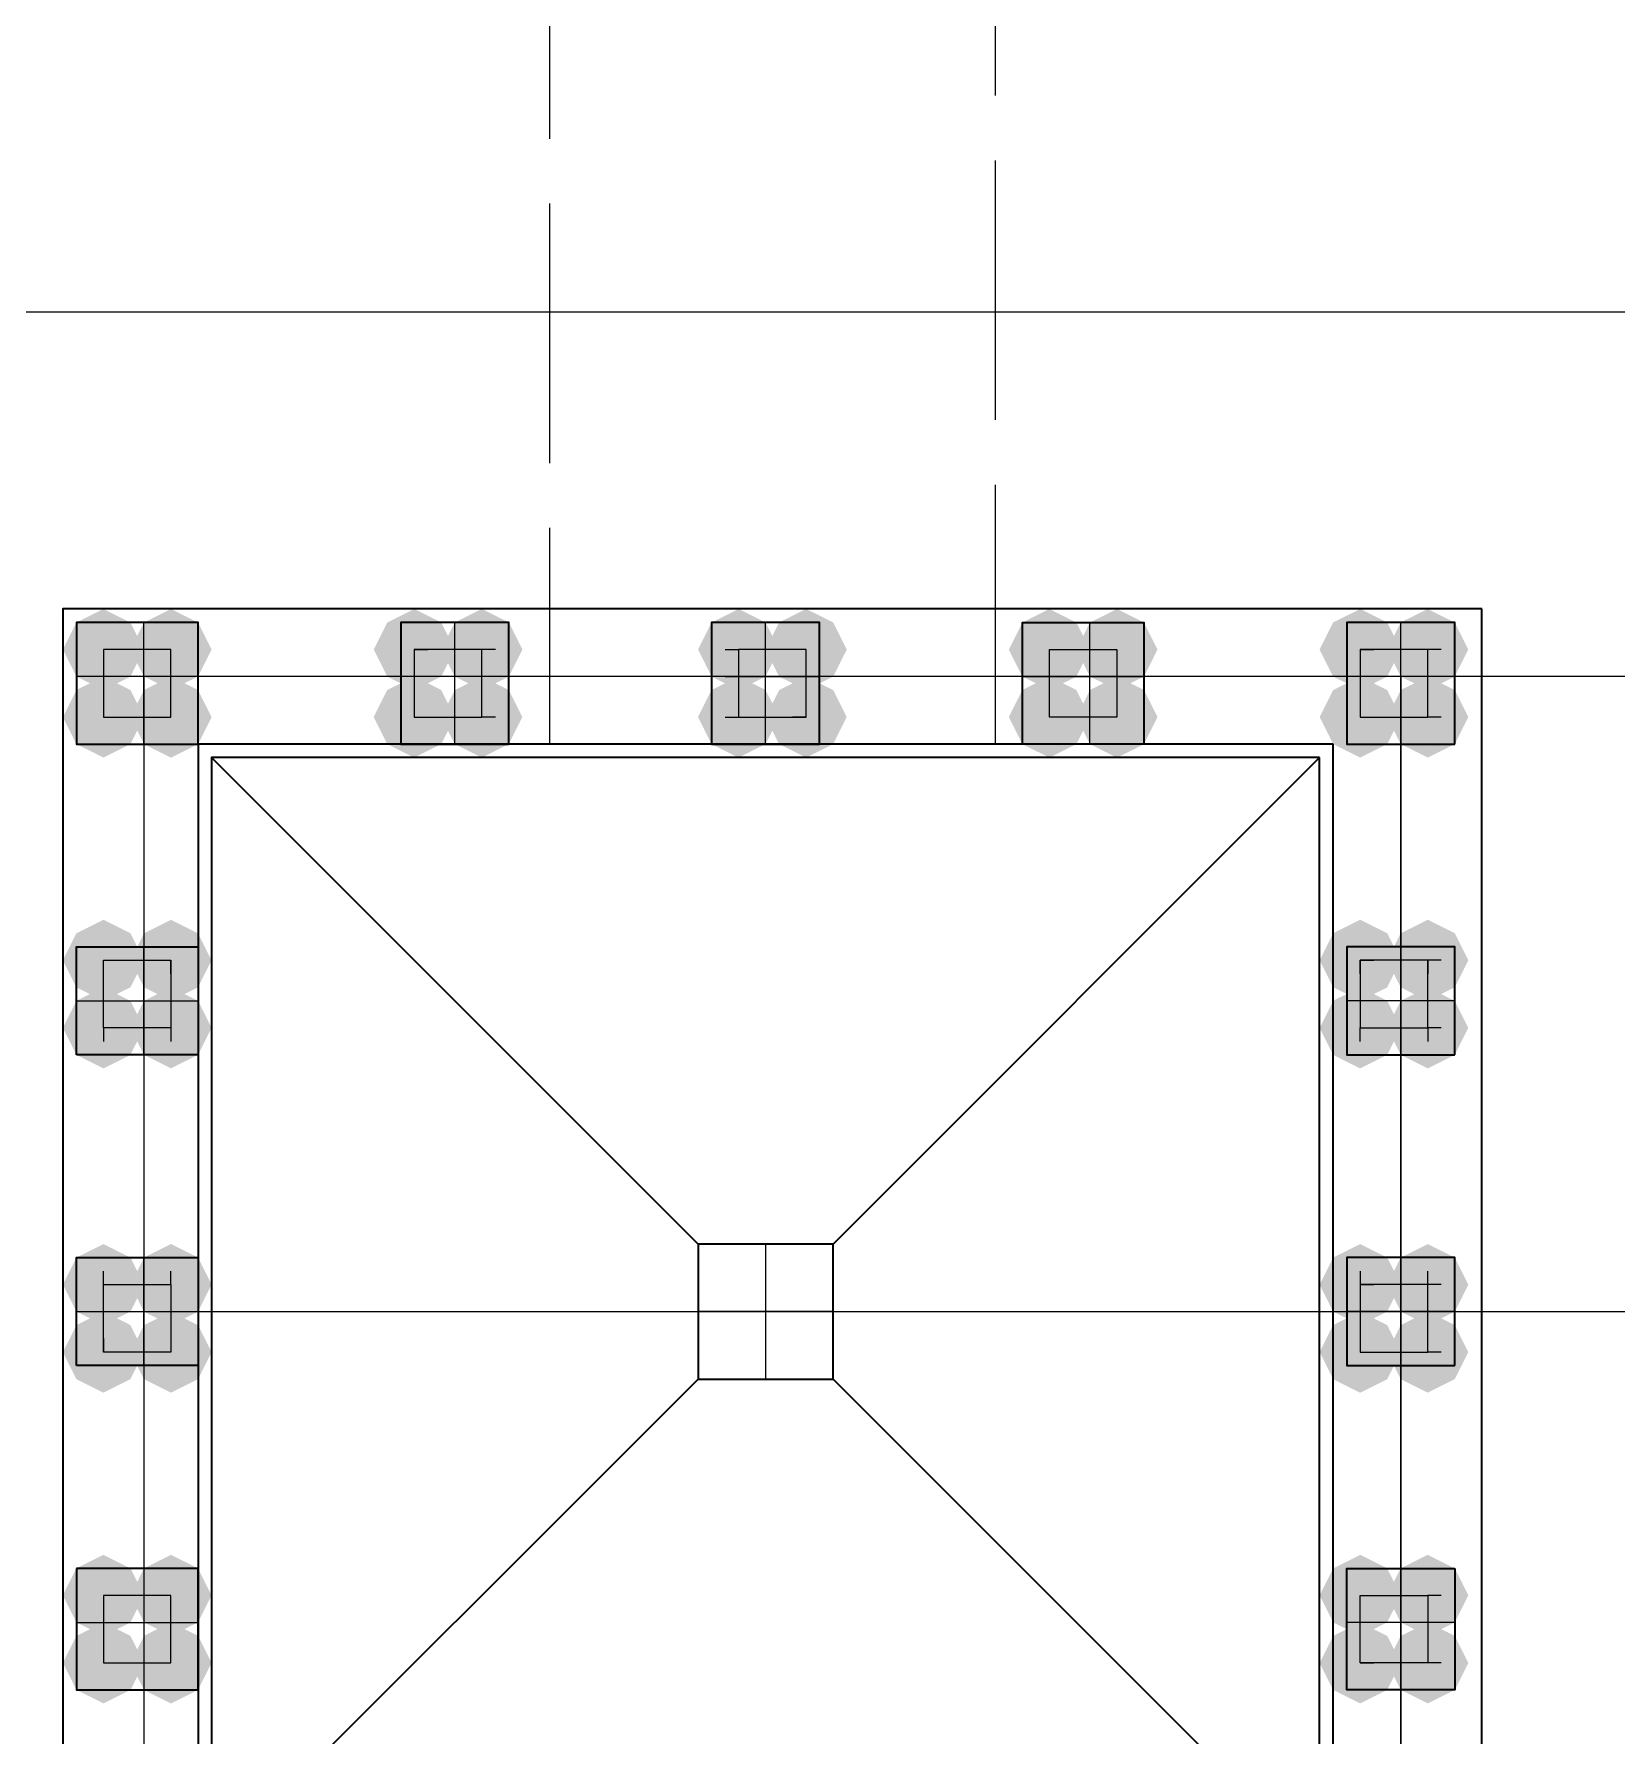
# Model space of a CAD drawing. Header units: millimetres. Extents: x 2315 to 4619, y 1334 to 1897.
# Drawn here: x 3741.71 to 3748.86, y 1523.77 to 1531.47 of the extents above; entities that cross this region are included whole.
import ezdxf

# ---------------------------------------------------------------- set-up
doc = ezdxf.new("R2010")
doc.units = ezdxf.units.MM
doc.linetypes.add('PDF_IMPORT', pattern=[1, 0.8, -0.2])
for name, color, linetype in [('PDF_中心线层', 1, 'Continuous'), ('PDF_粗实线层', 7, 'Continuous'), ('PDF_细实线层', 7, 'Continuous'), ('PDF_虚线层', 6, 'Continuous')]:
    doc.layers.add(name, color=color, linetype=linetype)
doc.layers.add('PDF_转运站初步方案', color=7, linetype='Continuous', true_color=0x00b85c)

msp = doc.modelspace()

# ---------------------------------------------------------------- hatches: boundary and pattern name
at = {"layer": 'PDF_中心线层', "transparency": 33554559}
for points in [[(3742.0224, 1528.7471), (3741.9613, 1528.7471), (3741.9613, 1528.686), (3742.0224, 1528.6249), (3742.0835, 1528.686), (3742.0835, 1528.7471)], [(3742.0224, 1528.7471), (3741.9613, 1528.7471), (3741.9613, 1528.686), (3742.0224, 1528.6249), (3742.0835, 1528.686), (3742.0835, 1528.7471)], [(3742.3278, 1528.7471), (3742.2667, 1528.7471), (3742.2667, 1528.686), (3742.3278, 1528.6249), (3742.3889, 1528.686), (3742.3889, 1528.7471)], [(3742.3278, 1528.7471), (3742.2667, 1528.7471), (3742.2667, 1528.686), (3742.3278, 1528.6249), (3742.3889, 1528.686), (3742.3889, 1528.7471)], [(3743.4273, 1528.7471), (3743.3662, 1528.7471), (3743.3662, 1528.686), (3743.4273, 1528.6249), (3743.4884, 1528.686), (3743.4884, 1528.7471)], [(3743.7327, 1528.7471), (3743.6716, 1528.7471), (3743.6716, 1528.686), (3743.7327, 1528.6249), (3743.7938, 1528.686), (3743.7938, 1528.7471)], [(3744.8932, 1528.7471), (3744.8321, 1528.7471), (3744.8321, 1528.686), (3744.8932, 1528.6249), (3744.9543, 1528.686), (3744.9543, 1528.7471)], [(3745.1986, 1528.7471), (3745.1375, 1528.7471), (3745.1375, 1528.686), (3745.1986, 1528.6249), (3745.2597, 1528.686), (3745.2597, 1528.7471)], [(3746.2981, 1528.7471), (3746.237, 1528.7471), (3746.237, 1528.686), (3746.2981, 1528.6249), (3746.3592, 1528.686), (3746.3592, 1528.7471)], [(3746.2981, 1528.7471), (3746.237, 1528.7471), (3746.237, 1528.686), (3746.2981, 1528.6249), (3746.3592, 1528.686), (3746.3592, 1528.7471)], [(3746.6035, 1528.7471), (3746.5424, 1528.7471), (3746.5424, 1528.686), (3746.6035, 1528.6249), (3746.6646, 1528.686), (3746.6646, 1528.7471)], [(3746.6035, 1528.7471), (3746.5424, 1528.7471), (3746.5424, 1528.686), (3746.6035, 1528.6249), (3746.6646, 1528.686), (3746.6646, 1528.7471)], [(3747.703, 1528.7471), (3747.6419, 1528.7471), (3747.6419, 1528.686), (3747.703, 1528.6249), (3747.764, 1528.686), (3747.764, 1528.7471)], [(3748.0084, 1528.7471), (3747.9473, 1528.7471), (3747.9473, 1528.686), (3748.0084, 1528.6249), (3748.0694, 1528.686), (3748.0694, 1528.7471)], [(3742.0224, 1528.4417), (3741.9613, 1528.4417), (3741.9613, 1528.3806), (3742.0224, 1528.3195), (3742.0835, 1528.3806), (3742.0835, 1528.4417)], [(3742.0224, 1528.4417), (3741.9613, 1528.4417), (3741.9613, 1528.3806), (3742.0224, 1528.3195), (3742.0835, 1528.3806), (3742.0835, 1528.4417)], [(3742.3278, 1528.4417), (3742.2667, 1528.4417), (3742.2667, 1528.3806), (3742.3278, 1528.3195), (3742.3889, 1528.3806), (3742.3889, 1528.4417)], [(3742.3278, 1528.4417), (3742.2667, 1528.4417), (3742.2667, 1528.3806), (3742.3278, 1528.3195), (3742.3889, 1528.3806), (3742.3889, 1528.4417)], [(3743.4273, 1528.4417), (3743.3662, 1528.4417), (3743.3662, 1528.3806), (3743.4273, 1528.3195), (3743.4884, 1528.3806), (3743.4884, 1528.4417)], [(3743.7327, 1528.4417), (3743.6716, 1528.4417), (3743.6716, 1528.3806), (3743.7327, 1528.3195), (3743.7938, 1528.3806), (3743.7938, 1528.4417)], [(3744.8932, 1528.4417), (3744.8321, 1528.4417), (3744.8321, 1528.3806), (3744.8932, 1528.3195), (3744.9543, 1528.3806), (3744.9543, 1528.4417)], [(3745.1986, 1528.4417), (3745.1375, 1528.4417), (3745.1375, 1528.3806), (3745.1986, 1528.3195), (3745.2597, 1528.3806), (3745.2597, 1528.4417)], [(3746.2981, 1528.4417), (3746.237, 1528.4417), (3746.237, 1528.3806), (3746.2981, 1528.3195), (3746.3592, 1528.3806), (3746.3592, 1528.4417)], [(3746.2981, 1528.4417), (3746.237, 1528.4417), (3746.237, 1528.3806), (3746.2981, 1528.3195), (3746.3592, 1528.3806), (3746.3592, 1528.4417)], [(3746.6035, 1528.4417), (3746.5424, 1528.4417), (3746.5424, 1528.3806), (3746.6035, 1528.3195), (3746.6646, 1528.3806), (3746.6646, 1528.4417)], [(3746.6035, 1528.4417), (3746.5424, 1528.4417), (3746.5424, 1528.3806), (3746.6035, 1528.3195), (3746.6646, 1528.3806), (3746.6646, 1528.4417)], [(3747.703, 1528.4417), (3747.6419, 1528.4417), (3747.6419, 1528.3806), (3747.703, 1528.3195), (3747.764, 1528.3806), (3747.764, 1528.4417)], [(3748.0084, 1528.4417), (3747.9473, 1528.4417), (3747.9473, 1528.3806), (3748.0084, 1528.3195), (3748.0694, 1528.3806), (3748.0694, 1528.4417)], [(3742.0224, 1527.3422), (3741.9613, 1527.3422), (3741.9613, 1527.2811), (3742.0224, 1527.2201), (3742.0835, 1527.2811), (3742.0835, 1527.3422)], [(3742.3278, 1527.3422), (3742.2667, 1527.3422), (3742.2667, 1527.2811), (3742.3278, 1527.2201), (3742.3889, 1527.2811), (3742.3889, 1527.3422)], [(3742.0224, 1527.0368), (3741.9613, 1527.0368), (3741.9613, 1526.9757), (3742.0224, 1526.9147), (3742.0835, 1526.9757), (3742.0835, 1527.0368)], [(3742.3278, 1527.0368), (3742.2667, 1527.0368), (3742.2667, 1526.9757), (3742.3278, 1526.9147), (3742.3889, 1526.9757), (3742.3889, 1527.0368)], [(3742.0224, 1525.8763), (3741.9613, 1525.8763), (3741.9613, 1525.8152), (3742.0224, 1525.7541), (3742.0835, 1525.8152), (3742.0835, 1525.8763)], [(3742.3278, 1525.8763), (3742.2667, 1525.8763), (3742.2667, 1525.8152), (3742.3278, 1525.7541), (3742.3889, 1525.8152), (3742.3889, 1525.8763)], [(3742.0224, 1525.5709), (3741.9613, 1525.5709), (3741.9613, 1525.5098), (3742.0224, 1525.4487), (3742.0835, 1525.5098), (3742.0835, 1525.5709)], [(3742.3278, 1525.5709), (3742.2667, 1525.5709), (3742.2667, 1525.5098), (3742.3278, 1525.4487), (3742.3889, 1525.5098), (3742.3889, 1525.5709)], [(3742.0224, 1524.4714), (3741.9613, 1524.4714), (3741.9613, 1524.4103), (3742.0224, 1524.3492), (3742.0835, 1524.4103), (3742.0835, 1524.4714)], [(3742.0224, 1524.4714), (3741.9613, 1524.4714), (3741.9613, 1524.4103), (3742.0224, 1524.3492), (3742.0835, 1524.4103), (3742.0835, 1524.4714)], [(3742.3278, 1524.4714), (3742.2667, 1524.4714), (3742.2667, 1524.4103), (3742.3278, 1524.3492), (3742.3889, 1524.4103), (3742.3889, 1524.4714)], [(3742.3278, 1524.4714), (3742.2667, 1524.4714), (3742.2667, 1524.4103), (3742.3278, 1524.3492), (3742.3889, 1524.4103), (3742.3889, 1524.4714)], [(3747.703, 1524.4714), (3747.6419, 1524.4714), (3747.6419, 1524.4103), (3747.703, 1524.3492), (3747.764, 1524.4103), (3747.764, 1524.4714)], [(3748.0084, 1524.4714), (3747.9473, 1524.4714), (3747.9473, 1524.4103), (3748.0084, 1524.3492), (3748.0694, 1524.4103), (3748.0694, 1524.4714)], [(3742.0224, 1524.166), (3741.9613, 1524.166), (3741.9613, 1524.1049), (3742.0224, 1524.0438), (3742.0835, 1524.1049), (3742.0835, 1524.166)], [(3742.0224, 1524.166), (3741.9613, 1524.166), (3741.9613, 1524.1049), (3742.0224, 1524.0438), (3742.0835, 1524.1049), (3742.0835, 1524.166)], [(3742.3278, 1524.166), (3742.2667, 1524.166), (3742.2667, 1524.1049), (3742.3278, 1524.0438), (3742.3889, 1524.1049), (3742.3889, 1524.166)], [(3742.3278, 1524.166), (3742.2667, 1524.166), (3742.2667, 1524.1049), (3742.3278, 1524.0438), (3742.3889, 1524.1049), (3742.3889, 1524.166)], [(3747.703, 1524.166), (3747.6419, 1524.166), (3747.6419, 1524.1049), (3747.703, 1524.0438), (3747.764, 1524.1049), (3747.764, 1524.166)], [(3748.0084, 1524.166), (3747.9473, 1524.166), (3747.9473, 1524.1049), (3748.0084, 1524.0438), (3748.0694, 1524.1049), (3748.0694, 1524.166)]]:
    msp.add_hatch(color=256, dxfattribs=at).paths.add_polyline_path(points)
at = {"layer": 'PDF_粗实线层', "transparency": 33554559}
for points in [[(3742.0224, 1528.8692), (3741.9002, 1528.8082), (3741.8392, 1528.686), (3741.9002, 1528.5638), (3742.0224, 1528.5028), (3742.1446, 1528.5638), (3742.2057, 1528.686), (3742.1446, 1528.8082)], [(3742.3278, 1528.8692), (3742.2057, 1528.8082), (3742.1446, 1528.686), (3742.2057, 1528.5638), (3742.3278, 1528.5028), (3742.45, 1528.5638), (3742.5111, 1528.686), (3742.45, 1528.8082)], [(3743.4273, 1528.8692), (3743.3051, 1528.8082), (3743.244, 1528.686), (3743.3051, 1528.5638), (3743.4273, 1528.5028), (3743.5494, 1528.5638), (3743.6105, 1528.686), (3743.5494, 1528.8082)], [(3743.7327, 1528.8692), (3743.6105, 1528.8082), (3743.5494, 1528.686), (3743.6105, 1528.5638), (3743.7327, 1528.5028), (3743.8548, 1528.5638), (3743.9159, 1528.686), (3743.8548, 1528.8082)], [(3744.8932, 1528.8692), (3744.7711, 1528.8082), (3744.71, 1528.686), (3744.7711, 1528.5638), (3744.8932, 1528.5028), (3745.0154, 1528.5638), (3745.0765, 1528.686), (3745.0154, 1528.8082)], [(3745.1986, 1528.8692), (3745.0765, 1528.8082), (3745.0154, 1528.686), (3745.0765, 1528.5638), (3745.1986, 1528.5028), (3745.3208, 1528.5638), (3745.3819, 1528.686), (3745.3208, 1528.8082)], [(3746.2981, 1528.8692), (3746.1759, 1528.8082), (3746.1148, 1528.686), (3746.1759, 1528.5638), (3746.2981, 1528.5028), (3746.4203, 1528.5638), (3746.4813, 1528.686), (3746.4203, 1528.8082)], [(3746.6035, 1528.8692), (3746.4813, 1528.8082), (3746.4203, 1528.686), (3746.4813, 1528.5638), (3746.6035, 1528.5028), (3746.7257, 1528.5638), (3746.7867, 1528.686), (3746.7257, 1528.8082)], [(3747.703, 1528.8692), (3747.5808, 1528.8082), (3747.5197, 1528.686), (3747.5808, 1528.5638), (3747.703, 1528.5028), (3747.8251, 1528.5638), (3747.8862, 1528.686), (3747.8251, 1528.8082)], [(3748.0084, 1528.8692), (3747.8862, 1528.8082), (3747.8251, 1528.686), (3747.8862, 1528.5638), (3748.0084, 1528.5028), (3748.1305, 1528.5638), (3748.1916, 1528.686), (3748.1305, 1528.8082)], [(3742.0224, 1528.5638), (3741.9002, 1528.5028), (3741.8392, 1528.3806), (3741.9002, 1528.2584), (3742.0224, 1528.1974), (3742.1446, 1528.2584), (3742.2057, 1528.3806), (3742.1446, 1528.5028)], [(3742.3278, 1528.5638), (3742.2057, 1528.5028), (3742.1446, 1528.3806), (3742.2057, 1528.2584), (3742.3278, 1528.1974), (3742.45, 1528.2584), (3742.5111, 1528.3806), (3742.45, 1528.5028)], [(3743.4273, 1528.5638), (3743.3051, 1528.5028), (3743.244, 1528.3806), (3743.3051, 1528.2584), (3743.4273, 1528.1974), (3743.5494, 1528.2584), (3743.6105, 1528.3806), (3743.5494, 1528.5028)], [(3743.7327, 1528.5638), (3743.6105, 1528.5028), (3743.5494, 1528.3806), (3743.6105, 1528.2584), (3743.7327, 1528.1974), (3743.8548, 1528.2584), (3743.9159, 1528.3806), (3743.8548, 1528.5028)], [(3744.8932, 1528.5638), (3744.7711, 1528.5028), (3744.71, 1528.3806), (3744.7711, 1528.2584), (3744.8932, 1528.1974), (3745.0154, 1528.2584), (3745.0765, 1528.3806), (3745.0154, 1528.5028)], [(3745.1986, 1528.5638), (3745.0765, 1528.5028), (3745.0154, 1528.3806), (3745.0765, 1528.2584), (3745.1986, 1528.1974), (3745.3208, 1528.2584), (3745.3819, 1528.3806), (3745.3208, 1528.5028)], [(3746.2981, 1528.5638), (3746.1759, 1528.5028), (3746.1148, 1528.3806), (3746.1759, 1528.2584), (3746.2981, 1528.1974), (3746.4203, 1528.2584), (3746.4813, 1528.3806), (3746.4203, 1528.5028)], [(3746.6035, 1528.5638), (3746.4813, 1528.5028), (3746.4203, 1528.3806), (3746.4813, 1528.2584), (3746.6035, 1528.1974), (3746.7257, 1528.2584), (3746.7867, 1528.3806), (3746.7257, 1528.5028)], [(3747.703, 1528.5638), (3747.5808, 1528.5028), (3747.5197, 1528.3806), (3747.5808, 1528.2584), (3747.703, 1528.1974), (3747.8251, 1528.2584), (3747.8862, 1528.3806), (3747.8251, 1528.5028)], [(3748.0084, 1528.5638), (3747.8862, 1528.5028), (3747.8251, 1528.3806), (3747.8862, 1528.2584), (3748.0084, 1528.1974), (3748.1305, 1528.2584), (3748.1916, 1528.3806), (3748.1305, 1528.5028)], [(3742.0224, 1527.4644), (3741.9002, 1527.4033), (3741.8392, 1527.2811), (3741.9002, 1527.159), (3742.0224, 1527.0979), (3742.1446, 1527.159), (3742.2057, 1527.2811), (3742.1446, 1527.4033)], [(3742.3278, 1527.4644), (3742.2057, 1527.4033), (3742.1446, 1527.2811), (3742.2057, 1527.159), (3742.3278, 1527.0979), (3742.45, 1527.159), (3742.5111, 1527.2811), (3742.45, 1527.4033)], [(3747.703, 1527.4644), (3747.5808, 1527.4033), (3747.5197, 1527.2811), (3747.5808, 1527.159), (3747.703, 1527.0979), (3747.8251, 1527.159), (3747.8862, 1527.2811), (3747.8251, 1527.4033)], [(3748.0084, 1527.4644), (3747.8862, 1527.4033), (3747.8251, 1527.2811), (3747.8862, 1527.159), (3748.0084, 1527.0979), (3748.1305, 1527.159), (3748.1916, 1527.2811), (3748.1305, 1527.4033)], [(3742.0224, 1527.159), (3741.9002, 1527.0979), (3741.8392, 1526.9757), (3741.9002, 1526.8536), (3742.0224, 1526.7925), (3742.1446, 1526.8536), (3742.2057, 1526.9757), (3742.1446, 1527.0979)], [(3742.3278, 1527.159), (3742.2057, 1527.0979), (3742.1446, 1526.9757), (3742.2057, 1526.8536), (3742.3278, 1526.7925), (3742.45, 1526.8536), (3742.5111, 1526.9757), (3742.45, 1527.0979)], [(3747.703, 1527.159), (3747.5808, 1527.0979), (3747.5197, 1526.9757), (3747.5808, 1526.8536), (3747.703, 1526.7925), (3747.8251, 1526.8536), (3747.8862, 1526.9757), (3747.8251, 1527.0979)], [(3748.0084, 1527.159), (3747.8862, 1527.0979), (3747.8251, 1526.9757), (3747.8862, 1526.8536), (3748.0084, 1526.7925), (3748.1305, 1526.8536), (3748.1916, 1526.9757), (3748.1305, 1527.0979)], [(3742.0224, 1525.9984), (3741.9002, 1525.9374), (3741.8392, 1525.8152), (3741.9002, 1525.693), (3742.0224, 1525.6319), (3742.1446, 1525.693), (3742.2057, 1525.8152), (3742.1446, 1525.9374)], [(3742.3278, 1525.9984), (3742.2057, 1525.9374), (3742.1446, 1525.8152), (3742.2057, 1525.693), (3742.3278, 1525.6319), (3742.45, 1525.693), (3742.5111, 1525.8152), (3742.45, 1525.9374)], [(3747.703, 1525.9984), (3747.5808, 1525.9374), (3747.5197, 1525.8152), (3747.5808, 1525.693), (3747.703, 1525.6319), (3747.8251, 1525.693), (3747.8862, 1525.8152), (3747.8251, 1525.9374)], [(3748.0084, 1525.9984), (3747.8862, 1525.9374), (3747.8251, 1525.8152), (3747.8862, 1525.693), (3748.0084, 1525.6319), (3748.1305, 1525.693), (3748.1916, 1525.8152), (3748.1305, 1525.9374)], [(3742.0224, 1525.693), (3741.9002, 1525.6319), (3741.8392, 1525.5098), (3741.9002, 1525.3876), (3742.0224, 1525.3265), (3742.1446, 1525.3876), (3742.2057, 1525.5098), (3742.1446, 1525.6319)], [(3742.3278, 1525.693), (3742.2057, 1525.6319), (3742.1446, 1525.5098), (3742.2057, 1525.3876), (3742.3278, 1525.3265), (3742.45, 1525.3876), (3742.5111, 1525.5098), (3742.45, 1525.6319)], [(3747.703, 1525.693), (3747.5808, 1525.6319), (3747.5197, 1525.5098), (3747.5808, 1525.3876), (3747.703, 1525.3265), (3747.8251, 1525.3876), (3747.8862, 1525.5098), (3747.8251, 1525.6319)], [(3748.0084, 1525.693), (3747.8862, 1525.6319), (3747.8251, 1525.5098), (3747.8862, 1525.3876), (3748.0084, 1525.3265), (3748.1305, 1525.3876), (3748.1916, 1525.5098), (3748.1305, 1525.6319)], [(3742.0224, 1524.5936), (3741.9002, 1524.5325), (3741.8392, 1524.4103), (3741.9002, 1524.2882), (3742.0224, 1524.2271), (3742.1446, 1524.2882), (3742.2057, 1524.4103), (3742.1446, 1524.5325)], [(3742.3278, 1524.5936), (3742.2057, 1524.5325), (3742.1446, 1524.4103), (3742.2057, 1524.2882), (3742.3278, 1524.2271), (3742.45, 1524.2882), (3742.5111, 1524.4103), (3742.45, 1524.5325)], [(3747.703, 1524.5936), (3747.5808, 1524.5325), (3747.5197, 1524.4103), (3747.5808, 1524.2882), (3747.703, 1524.2271), (3747.8251, 1524.2882), (3747.8862, 1524.4103), (3747.8251, 1524.5325)], [(3748.0084, 1524.5936), (3747.8862, 1524.5325), (3747.8251, 1524.4103), (3747.8862, 1524.2882), (3748.0084, 1524.2271), (3748.1305, 1524.2882), (3748.1916, 1524.4103), (3748.1305, 1524.5325)], [(3742.0224, 1524.2882), (3741.9002, 1524.2271), (3741.8392, 1524.1049), (3741.9002, 1523.9828), (3742.0224, 1523.9217), (3742.1446, 1523.9828), (3742.2057, 1524.1049), (3742.1446, 1524.2271)], [(3742.3278, 1524.2882), (3742.2057, 1524.2271), (3742.1446, 1524.1049), (3742.2057, 1523.9828), (3742.3278, 1523.9217), (3742.45, 1523.9828), (3742.5111, 1524.1049), (3742.45, 1524.2271)], [(3747.703, 1524.2882), (3747.5808, 1524.2271), (3747.5197, 1524.1049), (3747.5808, 1523.9828), (3747.703, 1523.9217), (3747.8251, 1523.9828), (3747.8862, 1524.1049), (3747.8251, 1524.2271)], [(3748.0084, 1524.2882), (3747.8862, 1524.2271), (3747.8251, 1524.1049), (3747.8862, 1523.9828), (3748.0084, 1523.9217), (3748.1305, 1523.9828), (3748.1916, 1524.1049), (3748.1305, 1524.2271)]]:
    msp.add_hatch(color=256, dxfattribs=at).paths.add_polyline_path(points)

# ---------------------------------------------------------------- linework, layer by layer
at = {"layer": 'PDF_中心线层', "lineweight": 18}
for points in [[(3742.2057, 1528.2584), (3742.2057, 1528.8082)], [(3743.6105, 1528.2584), (3743.6105, 1528.8082)], [(3745.0154, 1528.2584), (3745.0154, 1528.8082)], [(3746.4813, 1528.2584), (3746.4813, 1528.8082)], [(3747.8862, 1528.2584), (3747.8862, 1528.8082)], [(3742.2057, 1528.3195), (3742.2057, 1528.7471)], [(3743.6105, 1528.3195), (3743.6105, 1528.7471)], [(3745.0154, 1528.3195), (3745.0154, 1528.7471)], [(3746.4813, 1528.3195), (3746.4813, 1528.7471)], [(3747.8862, 1528.3195), (3747.8862, 1528.7471)], [(3743.4273, 1528.686), (3743.4884, 1528.686)], [(3743.7938, 1528.686), (3743.7327, 1528.686)], [(3744.8321, 1528.686), (3744.8932, 1528.686)], [(3745.1986, 1528.686), (3745.1375, 1528.686)], [(3747.703, 1528.686), (3747.764, 1528.686)], [(3748.0694, 1528.686), (3748.0084, 1528.686)], [(3742.45, 1528.5638), (3741.9002, 1528.5638)], [(3742.3889, 1528.5638), (3741.9613, 1528.5638)], [(3743.8548, 1528.5638), (3743.3662, 1528.5638)], [(3743.7938, 1528.5638), (3743.4273, 1528.5638)], [(3744.8321, 1528.5638), (3745.2597, 1528.5638), (3744.7711, 1528.5638)], [(3746.1759, 1528.5638), (3746.7257, 1528.5638)], [(3746.237, 1528.5638), (3746.6646, 1528.5638)], [(3748.1305, 1528.5638), (3747.6419, 1528.5638)], [(3748.0694, 1528.5638), (3747.703, 1528.5638)], [(3743.4273, 1528.3806), (3743.4884, 1528.3806)], [(3743.7938, 1528.3806), (3743.7327, 1528.3806)], [(3744.8321, 1528.3806), (3744.8932, 1528.3806)], [(3745.1986, 1528.3806), (3745.1375, 1528.3806)], [(3747.703, 1528.3806), (3747.764, 1528.3806)], [(3748.0694, 1528.3806), (3748.0084, 1528.3806)], [(3742.2057, 1526.8536), (3742.2057, 1527.3422), (3742.2057, 1526.9147)], [(3747.8862, 1526.8536), (3747.8862, 1527.3422), (3747.8862, 1526.9147)], [(3742.0224, 1527.2201), (3742.0224, 1527.2811)], [(3742.3278, 1527.2201), (3742.3278, 1527.2811)], [(3747.703, 1527.2201), (3747.703, 1527.2811), (3747.764, 1527.2811)], [(3748.0694, 1527.2811), (3748.0084, 1527.2811), (3748.0084, 1527.2201)], [(3741.9002, 1527.0979), (3742.45, 1527.0979)], [(3741.9613, 1527.0979), (3742.3889, 1527.0979)], [(3748.1305, 1527.0979), (3747.6419, 1527.0979)], [(3748.0694, 1527.0979), (3747.703, 1527.0979)], [(3742.0224, 1526.9757), (3742.0224, 1526.9147)], [(3742.3278, 1526.9757), (3742.3278, 1526.9147)], [(3747.703, 1526.9147), (3747.703, 1526.9757), (3747.764, 1526.9757)], [(3748.0694, 1526.9757), (3748.0084, 1526.9757), (3748.0084, 1526.9147)], [(3742.2057, 1525.4487), (3742.2057, 1525.9374)], [(3745.0154, 1525.9984), (3745.0154, 1525.3876)], [(3747.8862, 1525.4487), (3747.8862, 1525.9374)], [(3742.0224, 1525.8152), (3742.0224, 1525.8763)], [(3742.2057, 1525.5098), (3742.2057, 1525.8763)], [(3742.3278, 1525.8152), (3742.3278, 1525.8763)], [(3747.703, 1525.8763), (3747.703, 1525.8152), (3747.764, 1525.8152)], [(3747.8862, 1525.5098), (3747.8862, 1525.8763)], [(3748.0694, 1525.8152), (3748.0084, 1525.8152), (3748.0084, 1525.8763)], [(3741.9002, 1525.693), (3742.45, 1525.693)], [(3741.9613, 1525.693), (3742.3889, 1525.693)], [(3742.2057, 1525.693), (3759.8581, 1525.693), (3769.57, 1525.693)], [(3745.3208, 1525.693), (3744.71, 1525.693)], [(3748.1305, 1525.693), (3747.6419, 1525.693)], [(3748.0694, 1525.693), (3747.703, 1525.693)], [(3742.0224, 1525.5709), (3742.0224, 1525.5098)], [(3742.3278, 1525.5709), (3742.3278, 1525.5098)], [(3747.703, 1525.5709), (3747.703, 1525.5098), (3747.764, 1525.5098)], [(3748.0694, 1525.5098), (3748.0084, 1525.5098), (3748.0084, 1525.5709)], [(3742.2057, 1524.5325), (3742.2057, 1523.9828)], [(3742.2057, 1524.4714), (3742.2057, 1524.0438)], [(3747.8862, 1524.5325), (3747.8862, 1523.9828)], [(3747.8862, 1524.4714), (3747.8862, 1524.0438)], [(3747.703, 1524.4103), (3747.764, 1524.4103)], [(3748.0694, 1524.4103), (3748.0084, 1524.4103)], [(3741.9002, 1524.2882), (3742.45, 1524.2882)], [(3741.9613, 1524.2882), (3742.3889, 1524.2882)], [(3748.1305, 1524.2882), (3747.6419, 1524.2882)], [(3748.0694, 1524.2882), (3747.703, 1524.2882)], [(3747.703, 1524.1049), (3747.764, 1524.1049)], [(3748.0694, 1524.1049), (3748.0084, 1524.1049)]]:
    msp.add_lwpolyline(points, dxfattribs=at)
for points in [[(3742.3278, 1528.686), (3742.0224, 1528.686), (3742.0224, 1528.3806), (3742.3278, 1528.3806)], [(3743.7327, 1528.686), (3743.4273, 1528.686), (3743.4273, 1528.3806), (3743.7327, 1528.3806)], [(3745.1986, 1528.686), (3744.8932, 1528.686), (3744.8932, 1528.3806), (3745.1986, 1528.3806)], [(3746.2981, 1528.686), (3746.6035, 1528.686), (3746.6035, 1528.3806), (3746.2981, 1528.3806)], [(3748.0084, 1528.686), (3747.703, 1528.686), (3747.703, 1528.3806), (3748.0084, 1528.3806)], [(3742.2057, 1528.5638), (3742.2057, 1522.8222), (3747.8862, 1522.8222), (3747.8862, 1528.5638)], [(3747.8862, 1528.5638), (3747.8862, 1522.8222), (3759.8581, 1522.8222), (3759.8581, 1528.5638)], [(3742.0224, 1527.2811), (3742.3278, 1527.2811), (3742.3278, 1526.9757), (3742.0224, 1526.9757)], [(3748.0084, 1527.2811), (3747.703, 1527.2811), (3747.703, 1526.9757), (3748.0084, 1526.9757)], [(3742.0224, 1525.8152), (3742.3278, 1525.8152), (3742.3278, 1525.5098), (3742.0224, 1525.5098)], [(3748.0084, 1525.8152), (3747.703, 1525.8152), (3747.703, 1525.5098), (3748.0084, 1525.5098)], [(3742.0224, 1524.1049), (3742.3278, 1524.1049), (3742.3278, 1524.4103), (3742.0224, 1524.4103)], [(3748.0084, 1524.1049), (3747.703, 1524.1049), (3747.703, 1524.4103), (3748.0084, 1524.4103)]]:
    msp.add_lwpolyline(points, close=True, dxfattribs=at)
at = {"layer": 'PDF_粗实线层', "color": 8, "lineweight": 35, "true_color": 0x808080}
for points in [[(3748.2527, 1528.8692), (3741.8392, 1528.8692), (3741.8392, 1522.5168), (3748.2527, 1522.5168)], [(3747.5808, 1528.2584), (3742.45, 1528.2584), (3742.45, 1523.1276), (3747.5808, 1523.1276)]]:
    msp.add_lwpolyline(points, close=True, dxfattribs=at)
at = {"layer": 'PDF_粗实线层', "lineweight": 35}
for points in [[(3742.45, 1528.2584), (3742.45, 1528.8082), (3741.9002, 1528.8082), (3741.9002, 1528.2584)], [(3743.8548, 1528.2584), (3743.8548, 1528.8082), (3743.3662, 1528.8082), (3743.3662, 1528.2584)], [(3745.2597, 1528.2584), (3745.2597, 1528.8082), (3744.7711, 1528.8082), (3744.7711, 1528.2584)], [(3746.1759, 1528.2584), (3746.1759, 1528.8082), (3746.7257, 1528.8082), (3746.7257, 1528.2584)], [(3748.1305, 1528.2584), (3748.1305, 1528.8082), (3747.6419, 1528.8082), (3747.6419, 1528.2584)], [(3747.5197, 1528.1974), (3742.5111, 1528.1974), (3742.5111, 1523.1887), (3747.5197, 1523.1887)], [(3741.9002, 1526.8536), (3741.9002, 1527.3422), (3742.45, 1527.3422), (3742.45, 1526.8536)], [(3748.1305, 1526.8536), (3748.1305, 1527.3422), (3747.6419, 1527.3422), (3747.6419, 1526.8536)], [(3741.9002, 1525.4487), (3741.9002, 1525.9374), (3742.45, 1525.9374), (3742.45, 1525.4487)], [(3745.3208, 1525.9984), (3744.71, 1525.9984), (3744.71, 1525.3876), (3745.3208, 1525.3876)], [(3748.1305, 1525.4487), (3748.1305, 1525.9374), (3747.6419, 1525.9374), (3747.6419, 1525.4487)], [(3741.9002, 1524.5325), (3741.9002, 1523.9828), (3742.45, 1523.9828), (3742.45, 1524.5325)], [(3748.1305, 1524.5325), (3748.1305, 1523.9828), (3747.6419, 1523.9828), (3747.6419, 1524.5325)]]:
    msp.add_lwpolyline(points, close=True, dxfattribs=at)
for points in [[(3744.71, 1525.9984), (3742.5111, 1528.1974)], [(3745.3208, 1525.9984), (3747.5197, 1528.1974)], [(3744.71, 1525.3876), (3742.5111, 1523.1887)], [(3745.3208, 1525.3876), (3747.5197, 1523.1887)]]:
    msp.add_lwpolyline(points, dxfattribs=at)
at = {"layer": 'PDF_细实线层', "color": 8, "lineweight": 18, "true_color": 0x767676}
for points in [[(3742.0224, 1528.686), (3742.0224, 1528.686)], [(3742.3278, 1528.686), (3742.3278, 1528.686)], [(3743.4273, 1528.686), (3743.4273, 1528.686)], [(3743.7327, 1528.686), (3743.7327, 1528.686)], [(3744.8932, 1528.686), (3744.8932, 1528.686)], [(3745.1986, 1528.686), (3745.1986, 1528.686)], [(3746.2981, 1528.686), (3746.2981, 1528.686)], [(3746.6035, 1528.686), (3746.6035, 1528.686)], [(3747.703, 1528.686), (3747.703, 1528.686)], [(3748.0084, 1528.686), (3748.0084, 1528.686)], [(3742.0224, 1528.3806), (3742.0224, 1528.3806)], [(3742.3278, 1528.3806), (3742.3278, 1528.3806)], [(3743.4273, 1528.3806), (3743.4273, 1528.3806)], [(3743.7327, 1528.3806), (3743.7327, 1528.3806)], [(3744.8932, 1528.3806), (3744.8932, 1528.3806)], [(3745.1986, 1528.3806), (3745.1986, 1528.3806)], [(3746.2981, 1528.3806), (3746.2981, 1528.3806)], [(3746.6035, 1528.3806), (3746.6035, 1528.3806)], [(3747.703, 1528.3806), (3747.703, 1528.3806)], [(3748.0084, 1528.3806), (3748.0084, 1528.3806)], [(3742.0224, 1527.2811), (3742.0224, 1527.2811)], [(3742.3278, 1527.2811), (3742.3278, 1527.2811)], [(3747.703, 1527.2811), (3747.703, 1527.2811)], [(3748.0084, 1527.2811), (3748.0084, 1527.2811)], [(3742.0224, 1526.9757), (3742.0224, 1526.9757)], [(3742.3278, 1526.9757), (3742.3278, 1526.9757)], [(3747.703, 1526.9757), (3747.703, 1526.9757)], [(3748.0084, 1526.9757), (3748.0084, 1526.9757)], [(3742.0224, 1525.8152), (3742.0224, 1525.8152)], [(3742.3278, 1525.8152), (3742.3278, 1525.8152)], [(3747.703, 1525.8152), (3747.703, 1525.8152)], [(3748.0084, 1525.8152), (3748.0084, 1525.8152)], [(3742.0224, 1525.5098), (3742.0224, 1525.5098)], [(3742.3278, 1525.5098), (3742.3278, 1525.5098)], [(3747.703, 1525.5098), (3747.703, 1525.5098)], [(3748.0084, 1525.5098), (3748.0084, 1525.5098)], [(3742.0224, 1524.4103), (3742.0224, 1524.4103)], [(3742.3278, 1524.4103), (3742.3278, 1524.4103)], [(3747.703, 1524.4103), (3747.703, 1524.4103)], [(3748.0084, 1524.4103), (3748.0084, 1524.4103)], [(3742.0224, 1524.1049), (3742.0224, 1524.1049)], [(3742.3278, 1524.1049), (3742.3278, 1524.1049)], [(3747.703, 1524.1049), (3747.703, 1524.1049)], [(3748.0084, 1524.1049), (3748.0084, 1524.1049)]]:
    msp.add_lwpolyline(points, dxfattribs=at)
at = {"layer": 'PDF_虚线层', "linetype": 'PDF_IMPORT', "lineweight": 18, "ltscale": 1.465947}
msp.add_lwpolyline([(3744.0381, 1528.2584), (3746.0538, 1528.2584), (3746.0538, 1532.1676), (3744.0381, 1532.1676), (3744.0381, 1528.2584)], dxfattribs=at)
at = {"layer": 'PDF_转运站初步方案', "color": 142, "lineweight": 5, "true_color": 0x00a5dd}
msp.add_lwpolyline([(3419.9417, 1530.213), (4209.9037, 1530.213)], dxfattribs=at)

doc.saveas('drawing.dxf')
